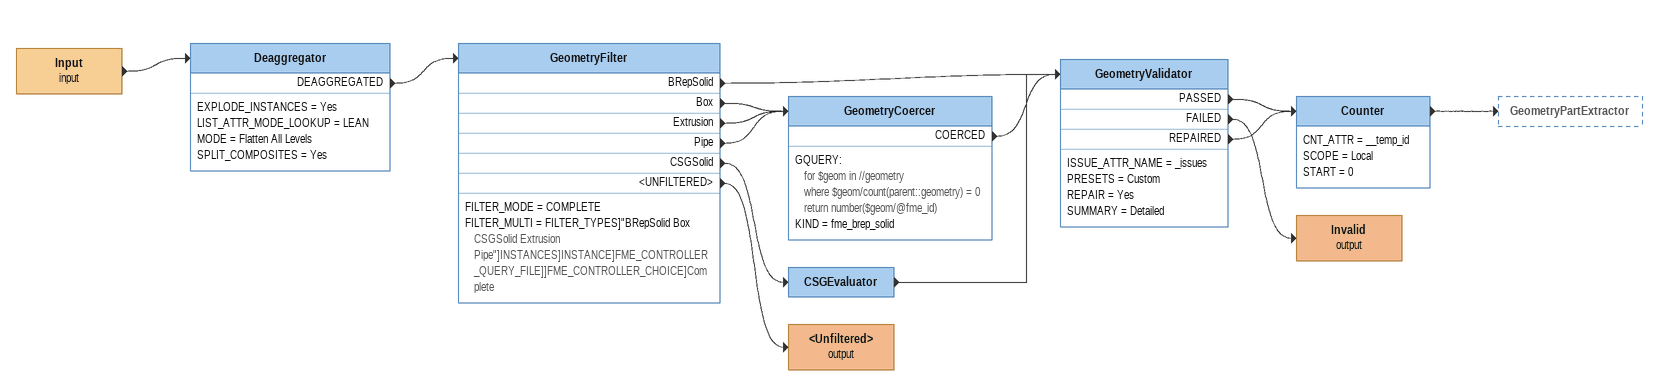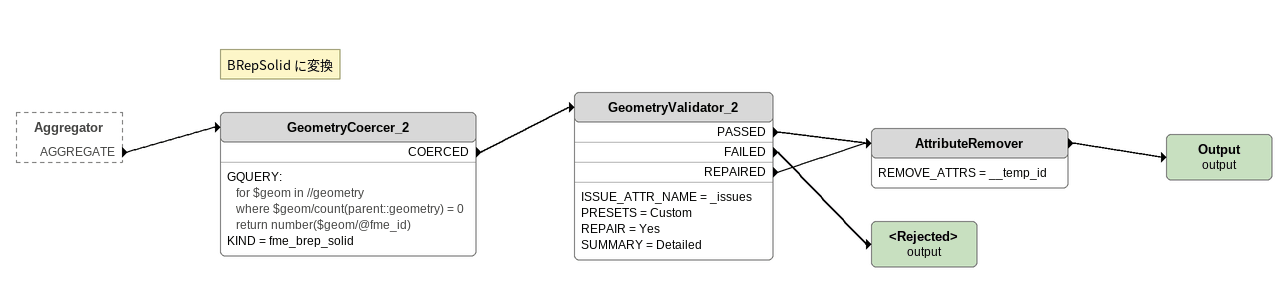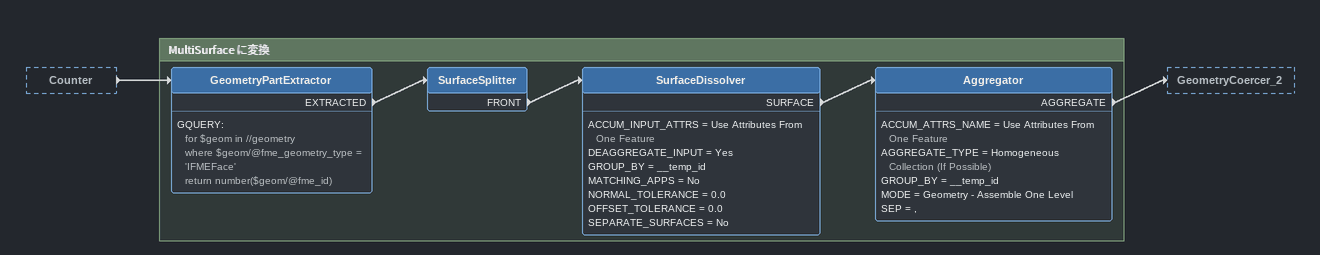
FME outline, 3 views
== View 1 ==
Input (input)
    -> Deaggregator
Deaggregator
    EXPLODE_INSTANCES = Yes
    LIST_ATTR_MODE_LOOKUP = LEAN
    MODE = Flatten All Levels
    SPLIT_COMPOSITES = Yes
    DEAGGREGATED -> GeometryFilter
GeometryFilter
    FILTER_MODE = COMPLETE
    FILTER_MULTI = FILTER_TYPES]"BRepSolid Box CSGSolid Extrusion Pipe"]INSTANCES]INSTANCE]FME_CONTROLLER_QUERY_FILE]]FME_CONTROLLER_CHOICE]Complete
    BRepSolid -> GeometryValidator
    Box -> GeometryCoercer
    Extrusion -> GeometryCoercer
    Pipe -> GeometryCoercer
    CSGSolid -> CSGEvaluator
    <UNFILTERED> -> <Unfiltered> (output)
GeometryCoercer
    GQUERY:
      for $geom in //geometry
      where $geom/count(parent::geometry) = 0
      return number($geom/@fme_id)
    KIND = fme_brep_solid
    COERCED -> GeometryValidator
CSGEvaluator
    -> GeometryValidator
GeometryValidator
    ISSUE_ATTR_NAME = _issues
    PRESETS = Custom
    REPAIR = Yes
    SUMMARY = Detailed
    PASSED -> Counter
    FAILED -> Invalid (output)
    REPAIRED -> Counter
Counter
    CNT_ATTR = __temp_id
    SCOPE = Local
    START = 0
    -> GeometryPartExtractor
Invalid (output)
<Unfiltered> (output)

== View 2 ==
Aggregator [outside]
    AGGREGATE -> GeometryCoercer_2
Note: BRepSolid に変換
GeometryCoercer_2
    GQUERY:
      for $geom in //geometry
      where $geom/count(parent::geometry) = 0
      return number($geom/@fme_id)
    KIND = fme_brep_solid
    COERCED -> GeometryValidator_2
GeometryValidator_2
    ISSUE_ATTR_NAME = _issues
    PRESETS = Custom
    REPAIR = Yes
    SUMMARY = Detailed
    PASSED -> AttributeRemover
    FAILED -> <Rejected> (output)
    REPAIRED -> AttributeRemover
AttributeRemover
    REMOVE_ATTRS = __temp_id
    -> Output (output)
Output (output)
<Rejected> (output)

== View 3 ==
Counter [outside]
    -> GeometryPartExtractor

Bookmark: MultiSurface に変換
GeometryPartExtractor
    GQUERY:
      for $geom in //geometry
      where $geom/@fme_geometry_type = 'IFMEFace'
      return number($geom/@fme_id)
    EXTRACTED -> SurfaceSplitter
SurfaceSplitter
    FRONT -> SurfaceDissolver
SurfaceDissolver
    ACCUM_INPUT_ATTRS = Use Attributes From One Feature
    DEAGGREGATE_INPUT = Yes
    GROUP_BY = __temp_id
    MATCHING_APPS = No
    NORMAL_TOLERANCE = 0.0
    OFFSET_TOLERANCE = 0.0
    SEPARATE_SURFACES = No
    SURFACE -> Aggregator
Aggregator
    ACCUM_ATTRS_NAME = Use Attributes From One Feature
    AGGREGATE_TYPE = Homogeneous Collection (If Possible)
    GROUP_BY = __temp_id
    MODE = Geometry - Assemble One Level
    SEP = ,
    AGGREGATE -> GeometryCoercer_2
